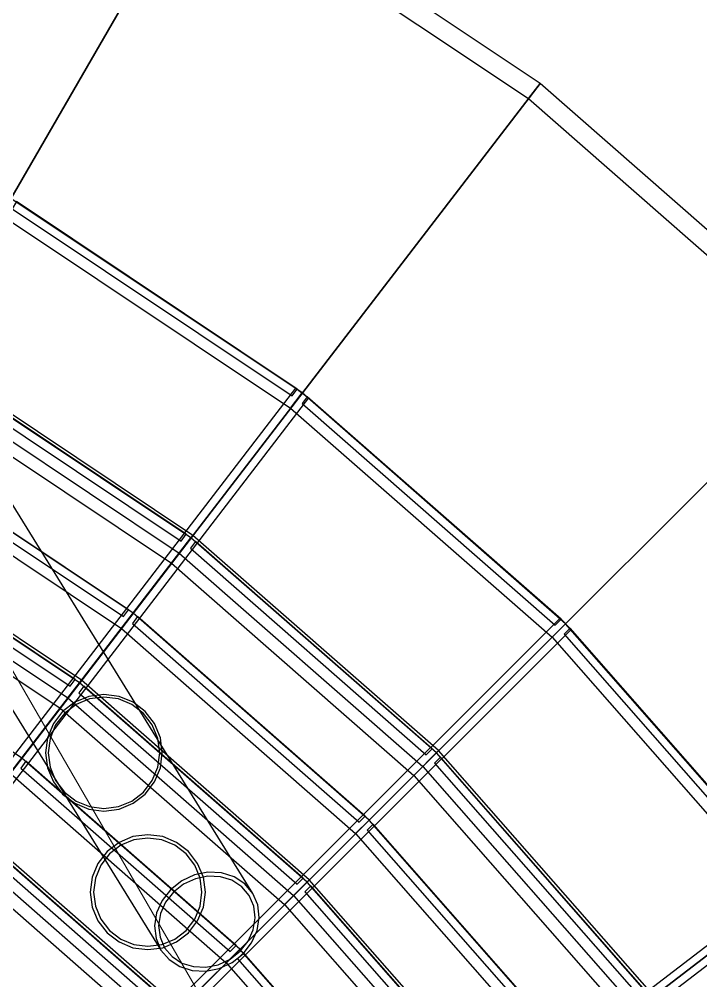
# Model space of a CAD drawing. Header units: millimetres. Extents: x -52000 to 54854, y -52000 to 53750.
# Drawn here: x 12689 to 19107, y 14469 to 23532 of the extents above; entities that cross this region are included whole.
import ezdxf

# ---------------------------------------------------------------- set-up
doc = ezdxf.new("R2010")
doc.units = ezdxf.units.MM
for name, color, linetype, lineweight in [('D-BMK-AXIS', 7, 'Continuous', 13), ('D-STR-DECK', 7, 'Continuous', 25), ('D-STR-STRC', 7, 'Continuous', 25)]:
    doc.layers.add(name, color=color, linetype=linetype, lineweight=lineweight)

msp = doc.modelspace()

# ---------------------------------------------------------------- linework, layer by layer
at = {"layer": 'D-BMK-AXIS'}
msp.add_lwpolyline([(0, 39259.8), (-34000, -19629.9), (34000, -19629.9)], close=True, dxfattribs=at)
at = {"layer": 'D-STR-DECK'}
for points in [[(3000, 5196.2), (14450, 25028.1), (11059.6, 26700.1), (2296.1, 5543.3)], [(3652.6, 4760.1), (17593.2, 22927.9), (14450, 25028.1), (3000, 5196.2)], [(17483.6, 22785.1), (17593.2, 22927.9), (14450, 25028.1), (14360, 24872.2)], [(4242.6, 4242.6), (20435.4, 20435.4), (17593.2, 22927.9), (3652.6, 4760.1)], [(20308.1, 20308.1), (20435.4, 20435.4), (17593.2, 22927.9), (17483.6, 22785.1)], [(15244.4, 19866.9), (15354, 20009.7), (12610.8, 21842.6), (12520.8, 21686.7)], [(15258.2, 19982.2), (15306.8, 20045.8), (12662.2, 21812.8), (12622.1, 21743.6)], [(4760.1, 3652.6), (22927.9, 17593.2), (20435.4, 20435.4), (4242.6, 4242.6)], [(3652.6, 4760.1), (14305.9, 18643.8), (11750, 20351.6), (3000, 5196.2)], [(14123.3, 18405.8), (14324.2, 18667.6), (11765, 20377.6), (11600, 20091.8)], [(14196.3, 18501), (14305.9, 18643.8), (11750, 20351.6), (11660, 20195.7)], [(14213.4, 18613.9), (14261.9, 18677.5), (11797.9, 20323.9), (11757.8, 20254.7)], [(11102.2, 14591.9), (15294.5, 20055.3), (15413.5, 19964), (11221.2, 14500.5)], [(17707.1, 17707.1), (17834.4, 17834.4), (15354, 20009.7), (15244.4, 19866.9)], [(17735.9, 17819.7), (17792.3, 17876.4), (15401.1, 19973.4), (15352.2, 19910.1)], [(13651.3, 17790.7), (13760.9, 17933.6), (11302.4, 19576.3), (11212.4, 19420.4)], [(13670.1, 17902.3), (13718.6, 17965.9), (11348.5, 19549.6), (11308.3, 19480.4)], [(3652.6, 4760.1), (13257.8, 17277.9), (10889.2, 18860.6), (3000, 5196.2)], [(13075.2, 17039.9), (13276.1, 17301.7), (10904.2, 18886.6), (10739.2, 18600.8)], [(13148.2, 17135.1), (13257.8, 17277.9), (10889.2, 18860.6), (10799.2, 18704.7)], [(13168.5, 17245.5), (13217.1, 17309.1), (10933.6, 18834.9), (10893.4, 18765.7)], [(4242.6, 4242.6), (16617, 16617), (14305.9, 18643.8), (3652.6, 4760.1)], [(16404.9, 16404.9), (16638.2, 16638.2), (14324.2, 18667.6), (14123.3, 18405.8)], [(16489.7, 16489.7), (16617, 16617), (14305.9, 18643.8), (14196.3, 18501)], [(16521.4, 16599.4), (16577.8, 16656.1), (14349.8, 18610), (14300.9, 18546.7)], [(12603.3, 16424.9), (12712.8, 16567.7), (10441.6, 18085.3), (10351.6, 17929.4)], [(12911.8, 13017.9), (17781.4, 17887.4), (17887.4, 17781.4), (13017.9, 12911.8)], [(15856.7, 15856.7), (15984, 15984), (13760.9, 17933.6), (13651.3, 17790.7)], [(15889.8, 15964.9), (15946.3, 16021.6), (13803.1, 17901.1), (13754.3, 17837.7)], [(19866.9, 15244.4), (20009.7, 15354), (17834.4, 17834.4), (17707.1, 17707.1)], [(19910.1, 15352.2), (19973.4, 15401.1), (17876.4, 17792.3), (17819.7, 17735.9)], [(5196.2, 3000), (25028.1, 14450), (22927.9, 17593.2), (4760.1, 3652.6)], [(4242.6, 4242.6), (15399.6, 15399.6), (13257.8, 17277.9), (3652.6, 4760.1)], [(15187.5, 15187.5), (15420.8, 15420.8), (13276.1, 17301.7), (13075.2, 17039.9)], [(15272.3, 15272.3), (15399.6, 15399.6), (13257.8, 17277.9), (13148.2, 17135.1)], [(15306.9, 15379.2), (15363.3, 15435.9), (13298.5, 17246.7), (13249.6, 17183.3)], [(4760.1, 3652.6), (18643.8, 14305.9), (16617, 16617), (4242.6, 4242.6)], [(18405.8, 14123.3), (18667.6, 14324.2), (16638.2, 16638.2), (16404.9, 16404.9)], [(18501, 14196.3), (18643.8, 14305.9), (16617, 16617), (16489.7, 16489.7)], [(14639.3, 14639.3), (14766.6, 14766.6), (12712.8, 16567.7), (12603.3, 16424.9)], [(14675.3, 14744.6), (14731.8, 14801.3), (12751.8, 16537.7), (12703, 16474.3)], [(18546.7, 14300.9), (18610, 14349.8), (16656.1, 16577.8), (16599.4, 16521.4)], [(17790.7, 13651.3), (17933.6, 13760.9), (15984, 15984), (15856.7, 15856.7)], [(4242.6, 4242.6), (14182.2, 14182.2), (12209.8, 15912.1), (3652.6, 4760.1)], [(13970.1, 13970.1), (14203.5, 14203.5), (12228, 15935.9), (12027.1, 15674.1)], [(14055, 14055), (14182.2, 14182.2), (12209.8, 15912.1), (12100.2, 15769.3)], [(14092.4, 14158.9), (14148.8, 14215.6), (12247.2, 15883.3), (12198.4, 15819.9)], [(17837.7, 13754.3), (17901.1, 13803.1), (16021.6, 15946.3), (15964.9, 15889.8)], [(14500.5, 11221.2), (19964, 15413.5), (20055.3, 15294.5), (14591.9, 11102.2)], [(17039.9, 13075.2), (17301.7, 13276.1), (15420.8, 15420.8), (15187.5, 15187.5)], [(4760.1, 3652.6), (17277.9, 13257.8), (15399.6, 15399.6), (4242.6, 4242.6)], [(17135.1, 13148.2), (17277.9, 13257.8), (15399.6, 15399.6), (15272.3, 15272.3)], [(17183.3, 13249.6), (17246.7, 13298.5), (15435.9, 15363.3), (15379.2, 15306.9)], [(16424.9, 12603.3), (16567.7, 12712.8), (14766.6, 14766.6), (14639.3, 14639.3)], [(16474.3, 12703), (16537.7, 12751.8), (14801.3, 14731.8), (14744.6, 14675.3)]]:
    msp.add_lwpolyline(points, close=True, dxfattribs=at)
at = {"layer": 'D-STR-STRC'}
msp.add_lwpolyline([(10627.4, 20256.8), (14023.8, 14759), (14099.9, 14668.8), (14200.3, 14602.8), (14318.1, 14565.8), (14445.3, 14560.1), (14573.2, 14586.1), (14693.2, 14642.1), (14796.9, 14724.3), (14877.5, 14827), (14929.3, 14943.4), (14948.9, 15065.3), (14934.8, 15184.6), (14888.2, 15293), (11491.7, 20790.8)], dxfattribs=at)
for points in [[(14036.7, 16618), (14018, 16760.4), (13963, 16893), (13875.6, 17007), (13761.7, 17094.4), (13629.1, 17149.3), (13486.7, 17168), (13344.4, 17149.3), (13211.7, 17094.4), (13097.8, 17007), (13010.4, 16893), (12955.4, 16760.4), (12936.7, 16618), (12955.4, 16475.7), (13010.4, 16343), (13097.8, 16229.1), (13211.7, 16141.7), (13344.4, 16086.8), (13486.7, 16068), (13629.1, 16086.8), (13761.7, 16141.7), (13875.6, 16229.1), (13963, 16343), (14018, 16475.7)], [(14011.7, 16618), (13993.8, 16753.9), (13941.4, 16880.5), (13857.9, 16989.3), (13749.2, 17072.7), (13622.6, 17125.2), (13486.7, 17143), (13350.8, 17125.2), (13224.2, 17072.7), (13115.5, 16989.3), (13032, 16880.5), (12979.6, 16753.9), (12961.7, 16618), (12979.6, 16482.2), (13032, 16355.5), (13115.5, 16246.8), (13224.2, 16163.4), (13350.8, 16110.9), (13486.7, 16093), (13622.6, 16110.9), (13749.2, 16163.4), (13857.9, 16246.8), (13941.4, 16355.5), (13993.8, 16482.2)], [(14441.7, 15304), (14423.2, 15444.2), (14369.1, 15574.9), (14283, 15687.1), (14170.8, 15773.2), (14040.1, 15827.3), (13899.9, 15845.8), (13759.7, 15827.3), (13629, 15773.2), (13516.8, 15687.1), (13430.7, 15574.9), (13376.6, 15444.2), (13358.1, 15304), (13376.6, 15163.8), (13430.7, 15033.1), (13516.8, 14920.9), (13629, 14834.8), (13759.7, 14780.7), (13899.9, 14762.2), (14040.1, 14780.7), (14170.8, 14834.8), (14283, 14920.9), (14369.1, 15033.1), (14423.2, 15163.8)], [(14441.7, 15304), (14423.2, 15444.2), (14369.1, 15574.9), (14283, 15687.1), (14170.8, 15773.2), (14040.1, 15827.3), (13899.9, 15845.8), (13759.7, 15827.3), (13629, 15773.2), (13516.8, 15687.1), (13430.7, 15574.9), (13376.6, 15444.2), (13358.1, 15304), (13376.6, 15163.8), (13430.7, 15033.1), (13516.8, 14920.9), (13629, 14834.8), (13759.7, 14780.7), (13899.9, 14762.2), (14040.1, 14780.7), (14170.8, 14834.8), (14283, 14920.9), (14369.1, 15033.1), (14423.2, 15163.8)], [(14409.8, 15304), (14392.4, 15436), (14341.5, 15558.9), (14260.5, 15664.5), (14154.9, 15745.6), (14031.9, 15796.5), (13899.9, 15813.9), (13767.9, 15796.5), (13644.9, 15745.6), (13539.3, 15664.5), (13458.3, 15558.9), (13407.3, 15436), (13390, 15304), (13407.3, 15172), (13458.3, 15049), (13539.3, 14943.4), (13644.9, 14862.4), (13767.9, 14811.4), (13899.9, 14794), (14031.9, 14811.4), (14154.9, 14862.4), (14260.5, 14943.4), (14341.5, 15049), (14392.4, 15172)], [(14409.8, 15304), (14392.4, 15436), (14341.5, 15558.9), (14260.5, 15664.5), (14154.9, 15745.6), (14031.9, 15796.5), (13899.9, 15813.9), (13767.9, 15796.5), (13644.9, 15745.6), (13539.3, 15664.5), (13458.3, 15558.9), (13407.3, 15436), (13390, 15304), (13407.3, 15172), (13458.3, 15049), (13539.3, 14943.4), (13644.9, 14862.4), (13767.9, 14811.4), (13899.9, 14794), (14031.9, 14811.4), (14154.9, 14862.4), (14260.5, 14943.4), (14341.5, 15049), (14392.4, 15172)], [(14023.8, 14759), (14099.9, 14668.8), (14200.3, 14602.8), (14318.1, 14565.8), (14445.3, 14560.1), (14573.2, 14586.1), (14693.2, 14642.1), (14796.9, 14724.3), (14877.5, 14827), (14929.3, 14943.4), (14948.9, 15065.3), (14934.8, 15184.6), (14888.2, 15293), (14812.1, 15383.3), (14711.7, 15449.2), (14593.9, 15486.3), (14466.7, 15492), (14338.8, 15466), (14218.8, 15409.9), (14115.1, 15327.7), (14034.5, 15225), (13982.7, 15108.7), (13963.1, 14986.8), (13977.2, 14867.5)], [(14057.8, 14780.1), (14128, 14696.9), (14220.4, 14636.2), (14329, 14602), (14446.1, 14596.7), (14564, 14620.7), (14674.5, 14672.3), (14770.1, 14748.1), (14844.3, 14842.7), (14892, 14949.9), (14910.1, 15062.2), (14897.1, 15172.1), (14854.1, 15272), (14784, 15355.2), (14691.6, 15415.9), (14583, 15450), (14465.8, 15455.3), (14348, 15431.3), (14237.5, 15379.7), (14141.9, 15304), (14067.7, 15209.3), (14020, 15102.2), (14001.9, 14989.8), (14014.9, 14880)]]:
    msp.add_lwpolyline(points, close=True, dxfattribs=at)

doc.saveas('drawing.dxf')
